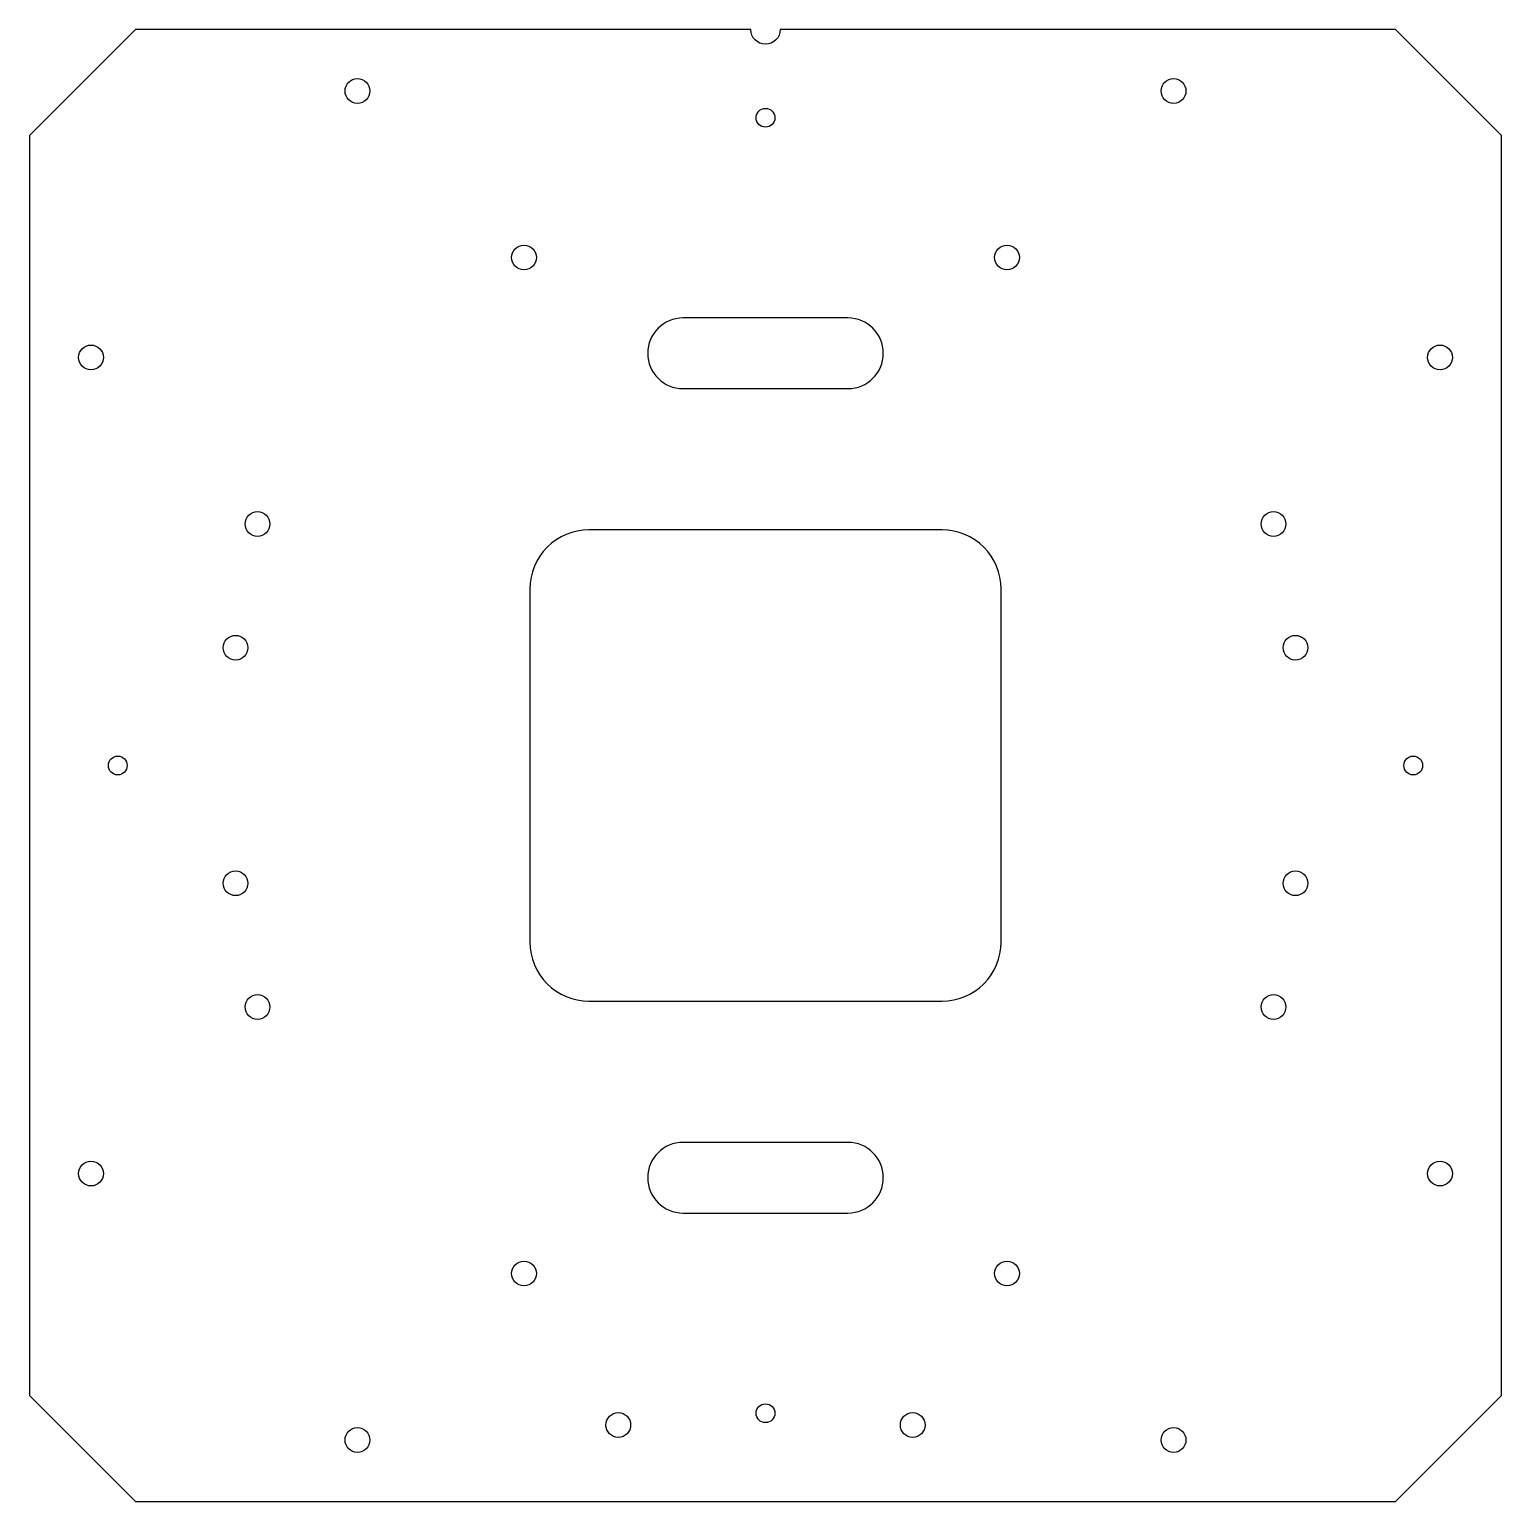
# Model space of a CAD drawing. Header units: millimetres. Extents: x 0 to 250, y 0 to 250.
import ezdxf

# ---------------------------------------------------------------- set-up
doc = ezdxf.new("R2010")
doc.units = ezdxf.units.MM
doc.layers.add('CUT_INNER', color=1, linetype='Continuous')
doc.layers.add('CUT_OUTER', color=7, linetype='Continuous')

msp = doc.modelspace()

# ---------------------------------------------------------------- linework, layer by layer
at = {"layer": 'CUT_INNER'}
for points in [[(111, 189), (139, 189, 1), (139, 201), (111, 201, 1)], [(95, 85), (155, 85, 0.414214), (165, 95), (165, 155, 0.414214), (155, 165), (95, 165, 0.414214), (85, 155), (85, 95, 0.414214)], [(111, 49), (139, 49, 1), (139, 61), (111, 61, 1)]]:
    msp.add_lwpolyline(points, format="xyb", close=True, dxfattribs=at)
for centre, radius in [((55.7, 239.55), 2.1), ((194.3, 239.55), 2.1), ((125, 235), 1.6), ((83.99, 211.27), 2.1), ((166.01, 211.27), 2.1), ((10.45, 194.3), 2.1), ((239.55, 194.3), 2.1), ((38.73, 166.01), 2.1), ((211.27, 166.01), 2.1), ((35, 145), 2.1), ((215, 145), 2.1), ((15, 125), 1.6), ((235, 125), 1.6), ((35, 105), 2.1), ((215, 105), 2.1), ((38.73, 83.99), 2.1), ((211.27, 83.99), 2.1), ((10.45, 55.7), 2.1), ((239.55, 55.7), 2.1), ((83.99, 38.73), 2.1), ((166.01, 38.73), 2.1), ((100, 13), 2.1), ((125, 15), 1.6), ((150, 13), 2.1), ((55.7, 10.45), 2.1), ((194.3, 10.45), 2.1)]:
    msp.add_circle(centre, radius, dxfattribs=at)
at = {"layer": 'CUT_OUTER'}
msp.add_lwpolyline([(18, 0), (232, 0), (250, 18), (250, 232), (232, 250), (127.5, 250, -1), (122.5, 250), (18, 250), (0, 232), (0, 18)], format="xyb", close=True, dxfattribs=at)

doc.saveas('drawing.dxf')
